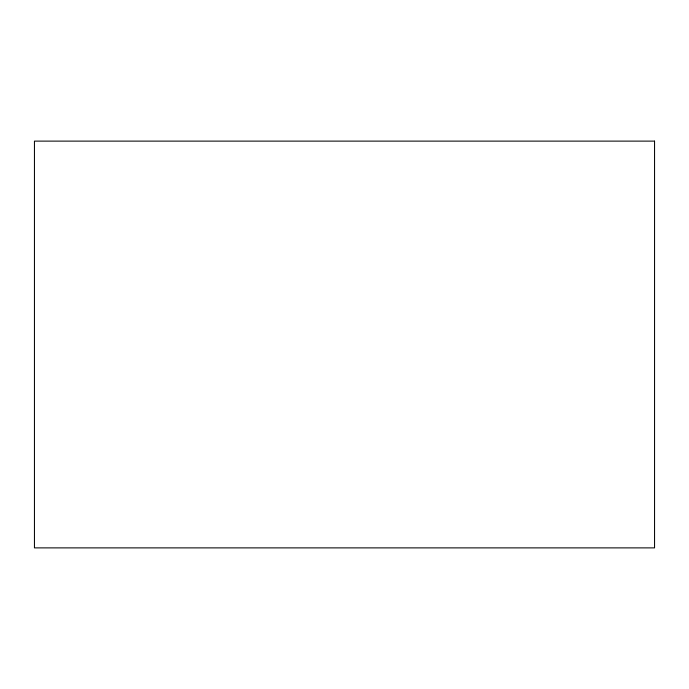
<?xml version="1.0" encoding="UTF-8"?>
<svg xmlns="http://www.w3.org/2000/svg" width="689" height="689" viewBox="0 0 689 689"><rect width="100%" height="100%" fill="white"/><g stroke="black" fill="none" stroke-linecap="round" stroke-linejoin="round"><path stroke-width="1.03" d="M654.55 141.116L34.45 141.116L34.45 547.884L654.55 547.884L654.55 141.116"/></g></svg>
